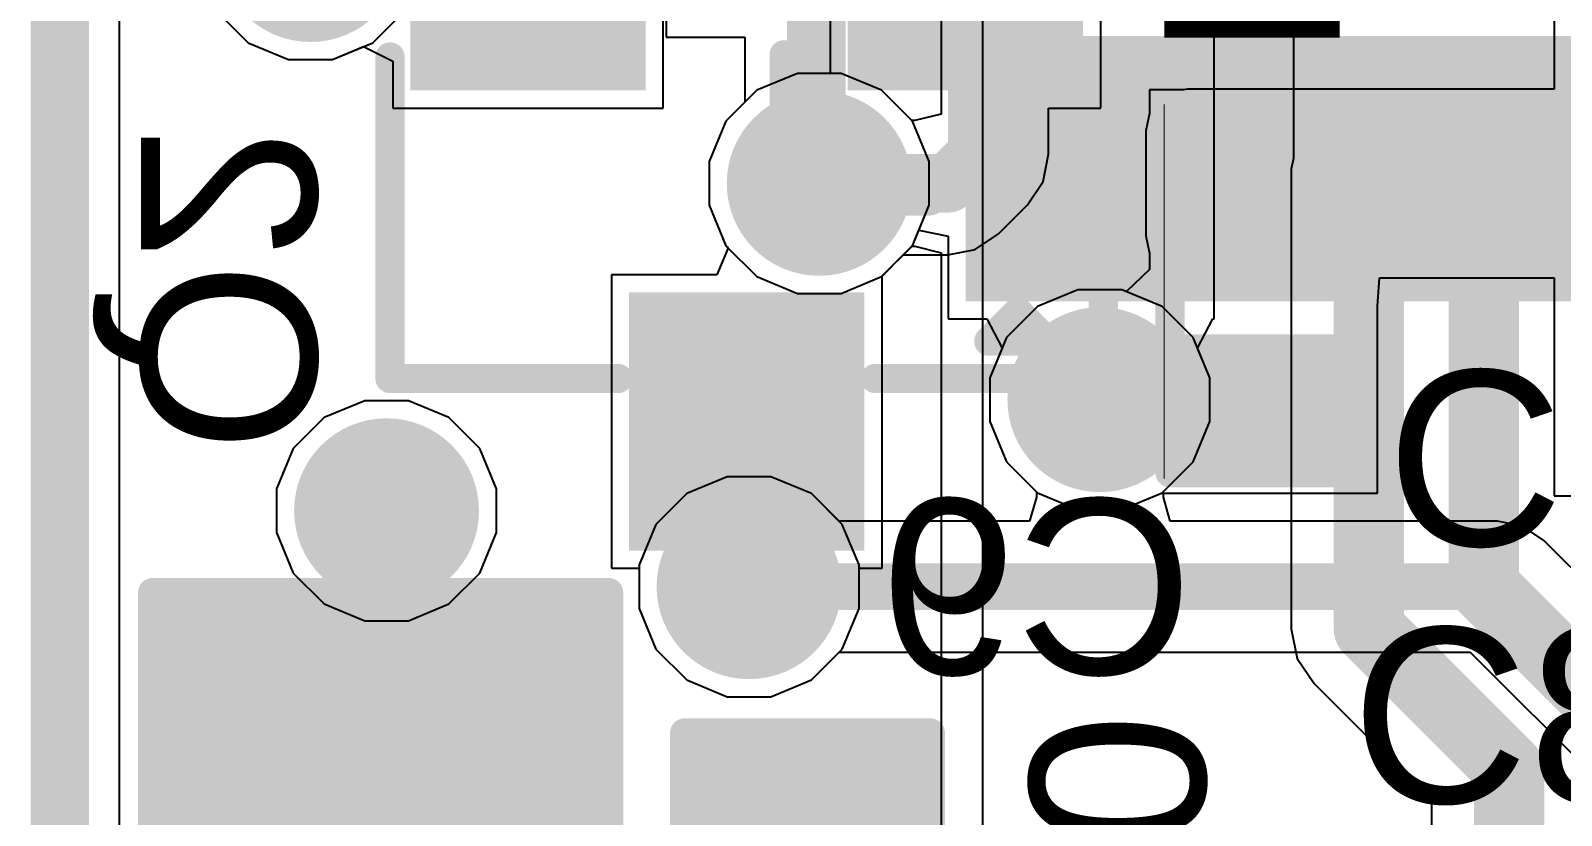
# Model space of a CAD drawing. Header units: inches. Extents: x 90 to 149.8, y 48.7 to 115.2.
# Drawn here: x 95.81 to 102.46, y 60.14 to 63.55 of the extents above; entities that cross this region are included whole.
import ezdxf

# ---------------------------------------------------------------- set-up
doc = ezdxf.new("R2010")
doc.units = ezdxf.units.IN
for name, color, linetype in [('Board_Outline', 56, 'Continuous'), ('Bottom Layer', 5, 'Continuous'), ('Bottom Overlay', 54, 'Continuous'), ('Bottom Paste', 16, 'Continuous'), ('Bottom Solder', 6, 'Continuous'), ('Layer 1', 16, 'Continuous'), ('Layer 2', 76, 'Continuous'), ('Top Layer', 1, 'Continuous'), ('Top Overlay', 2, 'Continuous'), ('Top Paste', 8, 'Continuous'), ('Top Solder', 216, 'Continuous'), ('Via Holes', 16, 'Continuous')]:
    doc.layers.add(name, color=color, linetype=linetype)
doc.styles.add('Arial', font='', dxfattribs={"height": 0.2})
doc.styles.get('Arial').set_extended_font_data('Arial')

msp = doc.modelspace()

# ---------------------------------------------------------------- hatches: boundary and pattern name
at = {"layer": 'Bottom Layer'}
for points in [[(97.5628, 64.3156), (98.3828, 64.3156), (98.3828, 63.3956), (97.5628, 63.3956)], [(99.4628, 64.3156), (100.2828, 64.3156), (100.2828, 63.3956), (99.4628, 63.3956)], [(100.838, 62.6618), (102.8471, 62.6618), (102.8471, 63.119), (100.838, 63.119)], [(100.8507, 63.119), (101.4857, 63.119), (101.4857, 62.6618), (100.8507, 62.6618)], [(98.5128, 62.3156), (99.3328, 62.3156), (99.3328, 61.3956), (98.5128, 61.3956)], [(100.8507, 62.1792), (101.4857, 62.1792), (101.4857, 61.722), (100.8507, 61.722)], [(98.2218, 61.0108), (98.2218, 59.4868), (96.4438, 59.4868), (96.4438, 61.0108)], [(98.7425, 60.4266), (99.6315, 60.4266), (99.6315, 59.6646), (98.7425, 59.6646)]]:
    msp.add_hatch(color=5, dxfattribs=at).paths.add_polyline_path(points)
h = msp.add_hatch(color=5, dxfattribs=at)
edge = h.paths.add_edge_path()
edge.add_arc((99.2378, 62.8904), 0.3, 0, 360)
h = msp.add_hatch(color=5, dxfattribs=at)
edge = h.paths.add_edge_path()
edge.add_arc((100.457, 61.9506), 0.3, 0, 360)
h = msp.add_hatch(color=5, dxfattribs=at)
edge = h.paths.add_edge_path()
edge.add_arc((97.3582, 61.468), 0.3, 0, 360)
h = msp.add_hatch(color=5, dxfattribs=at)
edge = h.paths.add_edge_path()
edge.add_arc((98.933, 61.1378), 0.3, 0, 360)
at = {"layer": 'Bottom Paste'}
for points in [[(97.5628, 64.3156), (98.3828, 64.3156), (98.3828, 63.3956), (97.5628, 63.3956)], [(99.4628, 64.3156), (100.2828, 64.3156), (100.2828, 63.3956), (99.4628, 63.3956)], [(100.8507, 63.119), (101.4857, 63.119), (101.4857, 62.6618), (100.8507, 62.6618)], [(98.5128, 62.3156), (99.3328, 62.3156), (99.3328, 61.3956), (98.5128, 61.3956)], [(100.8507, 62.1792), (101.4857, 62.1792), (101.4857, 61.722), (100.8507, 61.722)], [(98.2218, 61.0108), (98.2218, 59.4868), (96.4438, 59.4868), (96.4438, 61.0108)], [(98.7425, 60.4266), (99.6315, 60.4266), (99.6315, 59.6646), (98.7425, 59.6646)]]:
    msp.add_hatch(color=16, dxfattribs=at).paths.add_polyline_path(points)
at = {"layer": 'Bottom Solder'}
for points in [[(97.4612, 64.4172), (98.4844, 64.4172), (98.4844, 63.294), (97.4612, 63.294)], [(99.3612, 64.4172), (100.3844, 64.4172), (100.3844, 63.294), (99.3612, 63.294)], [(100.7957, 63.174), (101.5407, 63.174), (101.5407, 62.6068), (100.7957, 62.6068)], [(98.4112, 62.4172), (99.4344, 62.4172), (99.4344, 61.294), (98.4112, 61.294)], [(100.7957, 62.2342), (101.5407, 62.2342), (101.5407, 61.667), (100.7957, 61.667)], [(98.3234, 61.1124), (98.3234, 59.3852), (96.3422, 59.3852), (96.3422, 61.1124)], [(98.6409, 60.5282), (99.7331, 60.5282), (99.7331, 59.563), (98.6409, 59.563)]]:
    msp.add_hatch(color=6, dxfattribs=at).paths.add_polyline_path(points)
h = msp.add_hatch(color=6, dxfattribs=at)
edge = h.paths.add_edge_path()
edge.add_arc((97.028, 63.9064), 0.4016, 0, 360)
h = msp.add_hatch(color=6, dxfattribs=at)
edge = h.paths.add_edge_path()
edge.add_arc((99.2378, 62.8904), 0.4016, 0, 360)
h = msp.add_hatch(color=6, dxfattribs=at)
edge = h.paths.add_edge_path()
edge.add_arc((100.457, 61.9506), 0.4016, 0, 360)
h = msp.add_hatch(color=6, dxfattribs=at)
edge = h.paths.add_edge_path()
edge.add_arc((97.3582, 61.468), 0.4016, 0, 360)
h = msp.add_hatch(color=6, dxfattribs=at)
edge = h.paths.add_edge_path()
edge.add_arc((98.933, 61.1378), 0.4016, 0, 360)
at = {"layer": 'Layer 1'}
h = msp.add_hatch(color=16, dxfattribs=at)
edge = h.paths.add_edge_path()
edge.add_arc((99.2378, 62.8904), 0.3, 0, 360)
h = msp.add_hatch(color=16, dxfattribs=at)
edge = h.paths.add_edge_path()
edge.add_arc((100.457, 61.9506), 0.3, 0, 360)
h = msp.add_hatch(color=16, dxfattribs=at)
edge = h.paths.add_edge_path()
edge.add_arc((97.3582, 61.468), 0.3, 0, 360)
h = msp.add_hatch(color=16, dxfattribs=at)
edge = h.paths.add_edge_path()
edge.add_arc((98.933, 61.1378), 0.3, 0, 360)
at = {"layer": 'Layer 2'}
h = msp.add_hatch(color=76, dxfattribs=at)
edge = h.paths.add_edge_path()
edge.add_arc((99.2378, 62.8904), 0.3, 0, 360)
h = msp.add_hatch(color=76, dxfattribs=at)
edge = h.paths.add_edge_path()
edge.add_arc((100.457, 61.9506), 0.3, 0, 360)
h = msp.add_hatch(color=76, dxfattribs=at)
edge = h.paths.add_edge_path()
edge.add_arc((97.3582, 61.468), 0.3, 0, 360)
h = msp.add_hatch(color=76, dxfattribs=at)
edge = h.paths.add_edge_path()
edge.add_arc((98.933, 61.1378), 0.3, 0, 360)
at = {"layer": 'Top Layer'}
for points in [[(99.9754, 62.4792), (99.9754, 63.4292), (100.2754, 63.4292), (100.2754, 62.4792)], [(100.4754, 62.4792), (100.4754, 63.4292), (100.7754, 63.4292), (100.7754, 62.4792)], [(100.9754, 62.4792), (100.9754, 63.4292), (101.2754, 63.4292), (101.2754, 62.4792)], [(101.4754, 62.4792), (101.4754, 63.4292), (101.7754, 63.4292), (101.7754, 62.4792)], [(101.9754, 62.4792), (101.9754, 63.4292), (102.2754, 63.4292), (102.2754, 62.4792)]]:
    msp.add_hatch(color=1, dxfattribs=at).paths.add_polyline_path(points)
h = msp.add_hatch(color=1, dxfattribs=at)
edge = h.paths.add_edge_path()
edge.add_arc((99.2378, 62.8904), 0.3, 0, 360)
h = msp.add_hatch(color=1, dxfattribs=at)
edge = h.paths.add_edge_path()
edge.add_arc((100.457, 61.9506), 0.3, 0, 360)
h = msp.add_hatch(color=1, dxfattribs=at)
edge = h.paths.add_edge_path()
edge.add_arc((97.3582, 61.468), 0.3, 0, 360)
h = msp.add_hatch(color=1, dxfattribs=at)
edge = h.paths.add_edge_path()
edge.add_arc((98.933, 61.1378), 0.3, 0, 360)
at = {"layer": 'Top Paste'}
for points in [[(99.9754, 62.4792), (99.9754, 63.4292), (100.2754, 63.4292), (100.2754, 62.4792)], [(100.4754, 62.4792), (100.4754, 63.4292), (100.7754, 63.4292), (100.7754, 62.4792)], [(100.9754, 62.4792), (100.9754, 63.4292), (101.2754, 63.4292), (101.2754, 62.4792)], [(101.4754, 62.4792), (101.4754, 63.4292), (101.7754, 63.4292), (101.7754, 62.4792)], [(101.9754, 62.4792), (101.9754, 63.4292), (102.2754, 63.4292), (102.2754, 62.4792)]]:
    msp.add_hatch(color=8, dxfattribs=at).paths.add_polyline_path(points)
at = {"layer": 'Top Solder'}
h = msp.add_hatch(color=216, dxfattribs=at)
edge = h.paths.add_edge_path()
edge.add_arc((97.028, 63.9064), 0.4016, 0, 360)
for points in [[(99.8738, 62.3776), (99.8738, 63.5308), (100.377, 63.5308), (100.377, 62.3776)], [(100.3738, 62.3776), (100.3738, 63.5308), (100.877, 63.5308), (100.877, 62.3776)], [(100.8738, 62.3776), (100.8738, 63.5308), (101.377, 63.5308), (101.377, 62.3776)], [(101.3738, 62.3776), (101.3738, 63.5308), (101.877, 63.5308), (101.877, 62.3776)], [(101.8738, 62.3776), (101.8738, 63.5308), (102.377, 63.5308), (102.377, 62.3776)], [(102.3738, 62.3776), (102.3738, 63.5308), (102.877, 63.5308), (102.877, 62.3776)]]:
    msp.add_hatch(color=216, dxfattribs=at).paths.add_polyline_path(points)
h = msp.add_hatch(color=216, dxfattribs=at)
edge = h.paths.add_edge_path()
edge.add_arc((99.2378, 62.8904), 0.4016, 0, 360)
h = msp.add_hatch(color=216, dxfattribs=at)
edge = h.paths.add_edge_path()
edge.add_arc((100.457, 61.9506), 0.4016, 0, 360)
h = msp.add_hatch(color=216, dxfattribs=at)
edge = h.paths.add_edge_path()
edge.add_arc((97.3582, 61.468), 0.4016, 0, 360)
h = msp.add_hatch(color=216, dxfattribs=at)
edge = h.paths.add_edge_path()
edge.add_arc((98.933, 61.1378), 0.4016, 0, 360)
at = {"layer": 'Via Holes'}
h = msp.add_hatch(color=7, dxfattribs=at)
edge = h.paths.add_edge_path()
edge.add_arc((99.2378, 62.8904), 0.15, 0, 360)
h = msp.add_hatch(color=7, dxfattribs=at)
edge = h.paths.add_edge_path()
edge.add_arc((100.457, 61.9506), 0.15, 0, 360)
h = msp.add_hatch(color=7, dxfattribs=at)
edge = h.paths.add_edge_path()
edge.add_arc((97.3582, 61.468), 0.15, 0, 360)
h = msp.add_hatch(color=7, dxfattribs=at)
edge = h.paths.add_edge_path()
edge.add_arc((98.933, 61.1378), 0.15, 0, 360)

# ---------------------------------------------------------------- linework, layer by layer
at = {"layer": 'Board_Outline'}
msp.add_lwpolyline([(95.939, 48.827, 0.254, 0.254, 0), (95.939, 98.827, 0.254, 0.254, 0)], format="xyseb", dxfattribs=at)
at = {"layer": 'Bottom Layer'}
for p, q in [((100.4606, 63.2178), (100.4606, 64.4934)), ((98.5606, 63.2178), (98.5606, 64.4189)), ((99.285, 64.4271), (99.285, 63.3682)), ((96.198, 59.1347), (96.198, 64.1649)), ((102.4313, 63.6888), (102.4313, 63.3003)), ((96.6229, 63.6357), (96.7573, 63.5013)), ((96.7573, 63.5013), (96.933, 63.4286)), ((97.123, 63.4286), (97.258, 63.4845)), ((97.258, 63.4845), (97.385, 63.4218)), ((96.933, 63.4286), (97.123, 63.4286)), ((97.385, 63.4218), (97.385, 63.2178)), ((99.1428, 63.3682), (98.9671, 63.2955)), ((99.285, 63.3682), (99.1428, 63.3682)), ((98.9671, 63.2955), (98.8327, 63.1611)), ((100.8205, 63.2968), (100.6729, 63.2968)), ((100.6729, 63.2968), (100.6729, 63.1919)), ((100.838, 63.3003), (100.8205, 63.2968)), ((102.4313, 63.3003), (100.838, 63.3003)), ((97.385, 63.2178), (98.5606, 63.2178)), ((100.2344, 63.0174), (100.2344, 63.2178)), ((100.2344, 63.2178), (100.4606, 63.2178)), ((100.6705, 63.1884), (100.6567, 63.119)), ((100.6729, 63.1919), (100.6705, 63.1884)), ((98.8327, 63.1611), (98.76, 62.9854)), ((100.6567, 63.119), (100.6567, 62.6618)), ((98.76, 62.9854), (98.76, 62.7954)), ((100.2107, 62.8985), (100.2344, 63.0174)), ((100.1433, 62.7977), (100.2107, 62.8985)), ((98.76, 62.7954), (98.8327, 62.6197)), ((100.0163, 62.6707), (100.1433, 62.7977)), ((99.9155, 62.6033), (100.0163, 62.6707)), ((100.6567, 62.6618), (100.6705, 62.5924)), ((98.8418, 62.6107), (98.7932, 62.4934)), ((98.8327, 62.6197), (98.8418, 62.6107)), ((99.5106, 62.4875), (99.6027, 62.5796)), ((99.6027, 62.5796), (99.7966, 62.5796)), ((99.7966, 62.5796), (99.9155, 62.6033)), ((100.6705, 62.5924), (100.6729, 62.5889)), ((100.6729, 62.5889), (100.6729, 62.5158)), ((100.6729, 62.5158), (100.5724, 62.42)), ((98.7932, 62.4934), (98.335, 62.4934)), ((98.335, 62.4934), (98.335, 61.2178)), ((99.5106, 61.2178), (99.5106, 62.4875)), ((101.6635, 62.357), (101.6719, 62.4805)), ((101.6719, 62.4805), (102.4313, 62.4805)), ((102.4313, 62.4805), (102.4313, 61.5332)), ((100.362, 62.4284), (100.1863, 62.3557)), ((100.552, 62.4284), (100.362, 62.4284)), ((100.5724, 62.42), (100.552, 62.4284)), ((100.1863, 62.3557), (100.0519, 62.2213)), ((101.6635, 62.3535), (101.6635, 62.357)), ((101.6635, 61.5442), (101.6635, 62.3535)), ((100.0519, 62.2213), (99.9792, 62.0456)), ((99.9792, 62.0456), (99.9792, 61.8556)), ((99.9792, 61.8556), (100.0519, 61.6799)), ((100.0519, 61.6799), (100.1863, 61.5455)), ((100.1863, 61.5455), (100.362, 61.4728)), ((100.552, 61.4728), (100.7244, 61.5442)), ((100.7244, 61.5442), (101.6635, 61.5442)), ((102.4313, 61.5332), (104.7869, 61.5332)), ((100.362, 61.4728), (100.552, 61.4728)), ((98.335, 61.2178), (98.4552, 61.2178)), ((98.4552, 61.2178), (98.4552, 61.0428)), ((99.4108, 61.0428), (99.4108, 61.2178)), ((99.4108, 61.2178), (99.5106, 61.2178)), ((98.4552, 61.0428), (98.5279, 60.8671)), ((99.3381, 60.8671), (99.4108, 61.0428)), ((98.5279, 60.8671), (98.6623, 60.7327)), ((99.2037, 60.7327), (99.3381, 60.8671)), ((98.6623, 60.7327), (98.838, 60.66)), ((99.028, 60.66), (99.2037, 60.7327)), ((98.838, 60.66), (99.028, 60.66))]:
    msp.add_line(p, q, dxfattribs=at)
for points in [[(99.9236, 63.0174, 0.254, 0.254, 0), (99.9236, 64.8589, 0.254, 0.254, 0)], [(99.7966, 62.8904, 0.254, 0.254, 0), (99.9236, 63.0174, 0.254, 0.254, 0)], [(99.2378, 62.8904, 0.254, 0.254, 0), (99.7966, 62.8904, 0.254, 0.254, 0)], [(98.9228, 61.148, 0.381, 0.381, 0), (98.9228, 61.8556, 0.381, 0.381, 0)], [(100.457, 61.9506, 0.3048, 0.3048, 0), (101.1682, 61.9506, 0.3048, 0.3048, 0)], [(98.9228, 61.148, 0.381, 0.381, 0), (98.933, 61.1378, 0.381, 0.381, 0)]]:
    msp.add_lwpolyline(points, format="xyseb", dxfattribs=at)
for points in [[(99.8601, 63.0174, 0.127, 0.127, 1), (99.9871, 63.0174, 0.127, 0.127, 1)], [(99.8601, 63.0174, 0.127, 0.127, 1), (99.9871, 63.0174, 0.127, 0.127, 1)], [(99.1743, 62.8904, 0.127, 0.127, 1), (99.3013, 62.8904, 0.127, 0.127, 1)], [(99.7331, 62.8904, 0.127, 0.127, 1), (99.8601, 62.8904, 0.127, 0.127, 1)], [(99.7331, 62.8904, 0.127, 0.127, 1), (99.8601, 62.8904, 0.127, 0.127, 1)], [(98.8275, 61.8556, 0.1905, 0.1905, 1), (99.018, 61.8556, 0.1905, 0.1905, 1)], [(100.3808, 61.9506, 0.1524, 0.1524, 1), (100.5332, 61.9506, 0.1524, 0.1524, 1)], [(101.092, 61.9506, 0.1524, 0.1524, 1), (101.2444, 61.9506, 0.1524, 0.1524, 1)], [(98.8275, 61.148, 0.1905, 0.1905, 1), (99.018, 61.148, 0.1905, 0.1905, 1)], [(98.8275, 61.148, 0.1905, 0.1905, 1), (99.018, 61.148, 0.1905, 0.1905, 1)], [(98.8377, 61.1378, 0.1905, 0.1905, 1), (99.0282, 61.1378, 0.1905, 0.1905, 1)]]:
    msp.add_lwpolyline(points, format="xyseb", close=True, dxfattribs=at)
at = {"layer": 'Bottom Overlay'}
for points in [[(97.3734, 62.0428, 0.127, 0.127, 0), (97.3734, 63.4398, 0.127, 0.127, 0)], [(100.4722, 62.0428, 0.127, 0.127, 0), (100.4722, 63.4398, 0.127, 0.127, 0)], [(100.7618, 63.2079, 0.127, 0.127, 0), (101.5746, 63.2079, 0.127, 0.127, 0)], [(100.7618, 61.6331, 0.127, 0.127, 0), (100.7618, 63.2079, 0.127, 0.127, 0)], [(101.5746, 61.6331, 0.127, 0.127, 0), (101.5746, 63.2079, 0.127, 0.127, 0)], [(100.7364, 61.6077, 0.00323, 0.00323, 0), (100.7364, 63.2333, 0.00323, 0.00323, 0)], [(97.3734, 62.0428, 0.127, 0.127, 0), (98.364, 62.0428, 0.127, 0.127, 0)], [(99.4816, 62.0428, 0.127, 0.127, 0), (100.4722, 62.0428, 0.127, 0.127, 0)], [(100.7618, 61.6331, 0.127, 0.127, 0), (101.5746, 61.6331, 0.127, 0.127, 0)], [(96.3422, 59.5884, 0.127, 0.127, 0), (96.3422, 61.1124, 0.127, 0.127, 0)], [(96.3422, 61.1124, 0.127, 0.127, 0), (98.3234, 61.1124, 0.127, 0.127, 0)], [(98.3234, 59.5884, 0.127, 0.127, 0), (98.3234, 61.1124, 0.127, 0.127, 0)], [(98.6536, 60.5028, 0.127, 0.127, 0), (99.7204, 60.5028, 0.127, 0.127, 0)], [(98.6536, 58.0644, 0.127, 0.127, 0), (98.6536, 60.5028, 0.127, 0.127, 0)], [(99.7204, 58.0644, 0.127, 0.127, 0), (99.7204, 60.5028, 0.127, 0.127, 0)]]:
    msp.add_lwpolyline(points, format="xyseb", dxfattribs=at)
for points in [[(97.3416, 63.4398, 0.0635, 0.0635, 1), (97.4051, 63.4398, 0.0635, 0.0635, 1)], [(100.4404, 63.4398, 0.0635, 0.0635, 1), (100.5039, 63.4398, 0.0635, 0.0635, 1)], [(100.7301, 63.2079, 0.0635, 0.0635, 1), (100.7935, 63.2079, 0.0635, 0.0635, 1)], [(100.7301, 63.2079, 0.0635, 0.0635, 1), (100.7935, 63.2079, 0.0635, 0.0635, 1)], [(101.5429, 63.2079, 0.0635, 0.0635, 1), (101.6064, 63.2079, 0.0635, 0.0635, 1)], [(101.5429, 63.2079, 0.0635, 0.0635, 1), (101.6064, 63.2079, 0.0635, 0.0635, 1)], [(100.7356, 63.2333, 0.00161, 0.00161, 1), (100.7372, 63.2333, 0.00161, 0.00161, 1)], [(97.3416, 62.0428, 0.0635, 0.0635, 1), (97.4051, 62.0428, 0.0635, 0.0635, 1)], [(97.3416, 62.0428, 0.0635, 0.0635, 1), (97.4051, 62.0428, 0.0635, 0.0635, 1)], [(98.3322, 62.0428, 0.0635, 0.0635, 1), (98.3957, 62.0428, 0.0635, 0.0635, 1)], [(99.4498, 62.0428, 0.0635, 0.0635, 1), (99.5133, 62.0428, 0.0635, 0.0635, 1)], [(100.4404, 62.0428, 0.0635, 0.0635, 1), (100.5039, 62.0428, 0.0635, 0.0635, 1)], [(100.4404, 62.0428, 0.0635, 0.0635, 1), (100.5039, 62.0428, 0.0635, 0.0635, 1)], [(100.7301, 61.6331, 0.0635, 0.0635, 1), (100.7935, 61.6331, 0.0635, 0.0635, 1)], [(100.7301, 61.6331, 0.0635, 0.0635, 1), (100.7935, 61.6331, 0.0635, 0.0635, 1)], [(101.5429, 61.6331, 0.0635, 0.0635, 1), (101.6064, 61.6331, 0.0635, 0.0635, 1)], [(101.5429, 61.6331, 0.0635, 0.0635, 1), (101.6064, 61.6331, 0.0635, 0.0635, 1)], [(100.7356, 61.6077, 0.00161, 0.00161, 1), (100.7372, 61.6077, 0.00161, 0.00161, 1)], [(96.3104, 61.1124, 0.0635, 0.0635, 1), (96.3739, 61.1124, 0.0635, 0.0635, 1)], [(96.3104, 61.1124, 0.0635, 0.0635, 1), (96.3739, 61.1124, 0.0635, 0.0635, 1)], [(98.2916, 61.1124, 0.0635, 0.0635, 1), (98.3551, 61.1124, 0.0635, 0.0635, 1)], [(98.2916, 61.1124, 0.0635, 0.0635, 1), (98.3551, 61.1124, 0.0635, 0.0635, 1)], [(98.6218, 60.5028, 0.0635, 0.0635, 1), (98.6853, 60.5028, 0.0635, 0.0635, 1)], [(98.6218, 60.5028, 0.0635, 0.0635, 1), (98.6853, 60.5028, 0.0635, 0.0635, 1)], [(99.6886, 60.5028, 0.0635, 0.0635, 1), (99.7521, 60.5028, 0.0635, 0.0635, 1)], [(99.6886, 60.5028, 0.0635, 0.0635, 1), (99.7521, 60.5028, 0.0635, 0.0635, 1)]]:
    msp.add_lwpolyline(points, format="xyseb", close=True, dxfattribs=at)
at = {"layer": 'Layer 1'}
for p, q in [((96.198, 49.086), (96.198, 90.4411)), ((96.6229, 63.6357), (96.7573, 63.5013)), ((97.2987, 63.5013), (97.4331, 63.6357)), ((96.7573, 63.5013), (96.933, 63.4286)), ((97.123, 63.4286), (97.2987, 63.5013)), ((96.933, 63.4286), (97.123, 63.4286)), ((99.1428, 63.3682), (98.9671, 63.2955)), ((99.3328, 63.3682), (99.1428, 63.3682)), ((99.5085, 63.2955), (99.3328, 63.3682)), ((98.9671, 63.2955), (98.8327, 63.1611)), ((99.6429, 63.1611), (99.5085, 63.2955)), ((98.8327, 63.1611), (98.76, 62.9854)), ((99.7156, 62.9854), (99.6429, 63.1611)), ((98.76, 62.9854), (98.76, 62.7954)), ((99.7156, 62.7954), (99.7156, 62.9854)), ((98.76, 62.7954), (98.8327, 62.6197)), ((99.6429, 62.6197), (99.7156, 62.7954)), ((98.8327, 62.6197), (98.9671, 62.4853)), ((99.5085, 62.4853), (99.6429, 62.6197)), ((98.9671, 62.4853), (99.1428, 62.4126)), ((99.3328, 62.4126), (99.5085, 62.4853)), ((99.1428, 62.4126), (99.3328, 62.4126)), ((100.362, 62.4284), (100.1863, 62.3557)), ((100.552, 62.4284), (100.362, 62.4284)), ((100.7277, 62.3557), (100.552, 62.4284)), ((100.1863, 62.3557), (100.0519, 62.2213)), ((100.8621, 62.2213), (100.7277, 62.3557)), ((100.0519, 62.2213), (99.9792, 62.0456)), ((100.9348, 62.0456), (100.8621, 62.2213)), ((99.9792, 62.0456), (99.9792, 61.8556)), ((100.9348, 61.8556), (100.9348, 62.0456)), ((99.9792, 61.8556), (100.0519, 61.6799)), ((100.8621, 61.6799), (100.9348, 61.8556)), ((100.0519, 61.6799), (100.1822, 61.5497)), ((100.7318, 61.5497), (100.8621, 61.6799)), ((98.838, 61.6156), (98.6623, 61.5429)), ((99.028, 61.6156), (98.838, 61.6156)), ((99.2037, 61.5429), (99.028, 61.6156)), ((98.6623, 61.5429), (98.5279, 61.4085)), ((99.3238, 61.4227), (99.2037, 61.5429)), ((100.1812, 61.5276), (100.1511, 61.4227)), ((100.1822, 61.5497), (100.1812, 61.5276)), ((100.7328, 61.5276), (100.7318, 61.5497)), ((100.7629, 61.4227), (100.7328, 61.5276)), ((98.5279, 61.4085), (98.4552, 61.2328)), ((100.1511, 61.4227), (99.3238, 61.4227)), ((102.1842, 61.4227), (100.7629, 61.4227)), ((102.2932, 61.401), (102.1842, 61.4227)), ((102.1842, 61.4227), (102.1842, 61.4227)), ((102.3856, 61.3392), (102.2932, 61.401)), ((104.5628, 59.1621), (102.3856, 61.3392)), ((98.4552, 61.2328), (98.4552, 61.0428)), ((98.4552, 61.0428), (98.5279, 60.8671)), ((98.5279, 60.8671), (98.6623, 60.7327)), ((99.2037, 60.7327), (99.3238, 60.8529)), ((99.3238, 60.8529), (102.0662, 60.8529)), ((102.0662, 60.8529), (104.2434, 58.6758)), ((98.6623, 60.7327), (98.838, 60.66)), ((99.028, 60.66), (99.2037, 60.7327)), ((98.838, 60.66), (99.028, 60.66))]:
    msp.add_line(p, q, dxfattribs=at)
for points in [[(98.933, 61.1378, 0.2032, 0.2032, 0), (102.1842, 61.1378, 0.2032, 0.2032, 0)], [(102.1842, 61.1378, 0.2032, 0.2032, 0), (104.4448, 58.8772, 0.2032, 0.2032, 0)]]:
    msp.add_lwpolyline(points, format="xyseb", dxfattribs=at)
for points in [[(98.8822, 61.1378, 0.1016, 0.1016, 1), (98.9838, 61.1378, 0.1016, 0.1016, 1)], [(102.1334, 61.1378, 0.1016, 0.1016, 1), (102.235, 61.1378, 0.1016, 0.1016, 1)], [(102.1334, 61.1378, 0.1016, 0.1016, 1), (102.235, 61.1378, 0.1016, 0.1016, 1)]]:
    msp.add_lwpolyline(points, format="xyseb", close=True, dxfattribs=at)
at = {"layer": 'Layer 2'}
for p, q in [((96.198, 49.086), (96.198, 98.568)), ((99.7677, 65.9638), (99.7677, 63.1915)), ((99.949, 59.9357), (99.949, 65.9638)), ((96.6229, 63.6357), (96.7573, 63.5013)), ((97.2987, 63.5013), (97.4331, 63.6357)), ((96.7573, 63.5013), (96.933, 63.4286)), ((97.123, 63.4286), (97.2987, 63.5013)), ((96.933, 63.4286), (97.123, 63.4286)), ((99.1428, 63.3682), (98.9671, 63.2955)), ((99.3328, 63.3682), (99.1428, 63.3682)), ((99.5085, 63.2955), (99.3328, 63.3682)), ((98.9671, 63.2955), (98.8327, 63.1611)), ((99.6407, 63.1632), (99.5085, 63.2955)), ((99.7677, 63.1915), (99.6528, 63.1635)), ((98.8327, 63.1611), (98.76, 62.9854)), ((99.6528, 63.1635), (99.6407, 63.1632)), ((98.76, 62.9854), (98.76, 62.7954)), ((98.76, 62.7954), (98.8327, 62.6197)), ((98.8327, 62.6197), (98.9671, 62.4853)), ((99.5085, 62.4853), (99.6407, 62.6176)), ((99.6407, 62.6176), (99.6528, 62.6173)), ((99.6528, 62.6173), (99.7677, 62.5893)), ((99.7677, 62.5893), (99.7677, 59.9357)), ((98.9671, 62.4853), (99.1428, 62.4126)), ((99.3328, 62.4126), (99.5085, 62.4853)), ((99.1428, 62.4126), (99.3328, 62.4126)), ((97.2632, 61.9458), (97.0875, 61.8731)), ((97.4532, 61.9458), (97.2632, 61.9458)), ((97.6289, 61.8731), (97.4532, 61.9458)), ((97.0875, 61.8731), (96.9531, 61.7387)), ((97.7633, 61.7387), (97.6289, 61.8731)), ((96.9531, 61.7387), (96.8804, 61.563)), ((97.836, 61.563), (97.7633, 61.7387)), ((98.838, 61.6156), (98.6623, 61.5429)), ((99.028, 61.6156), (98.838, 61.6156)), ((99.2037, 61.5429), (99.028, 61.6156)), ((96.8804, 61.563), (96.8804, 61.373)), ((97.836, 61.373), (97.836, 61.563)), ((98.6623, 61.5429), (98.5279, 61.4085)), ((99.3381, 61.4085), (99.2037, 61.5429)), ((98.5279, 61.4085), (98.4552, 61.2328)), ((99.4108, 61.2328), (99.3381, 61.4085)), ((96.8804, 61.373), (96.9531, 61.1973)), ((97.7633, 61.1973), (97.836, 61.373)), ((96.9531, 61.1973), (97.0875, 61.0629)), ((97.6289, 61.0629), (97.7633, 61.1973)), ((98.4552, 61.2328), (98.4552, 61.0428)), ((99.4108, 61.0428), (99.4108, 61.2328)), ((97.0875, 61.0629), (97.2632, 60.9902)), ((97.4532, 60.9902), (97.6289, 61.0629)), ((97.2632, 60.9902), (97.4532, 60.9902)), ((98.4552, 61.0428), (98.5279, 60.8671)), ((99.3381, 60.8671), (99.4108, 61.0428)), ((98.5279, 60.8671), (98.6623, 60.7327)), ((99.2037, 60.7327), (99.3381, 60.8671)), ((98.6623, 60.7327), (98.838, 60.66)), ((99.028, 60.66), (99.2037, 60.7327)), ((98.838, 60.66), (99.028, 60.66))]:
    msp.add_line(p, q, dxfattribs=at)
at = {"layer": 'Top Layer'}
for p, q in [((96.198, 49.086), (96.198, 90.7973)), ((98.5726, 64.5611), (98.5726, 63.5264)), ((96.6229, 63.6357), (96.7573, 63.5013)), ((97.2987, 63.5013), (97.4331, 63.6357)), ((100.9532, 62.3014), (100.9532, 63.607)), ((101.2976, 63.607), (101.2976, 62.9988)), ((98.5726, 63.5264), (98.9146, 63.5264)), ((98.9146, 63.5264), (98.9146, 63.2429)), ((96.7573, 63.5013), (96.933, 63.4286)), ((97.123, 63.4286), (97.2987, 63.5013)), ((96.933, 63.4286), (97.123, 63.4286)), ((98.9146, 63.2429), (98.8327, 63.1611)), ((98.8327, 63.1611), (98.76, 62.9854)), ((98.76, 62.9854), (98.76, 62.7954)), ((101.2976, 62.9988), (101.2887, 62.9542)), ((101.2887, 62.9542), (101.2887, 60.9553)), ((98.76, 62.7954), (98.8327, 62.6197)), ((99.6429, 62.6197), (99.6706, 62.6867)), ((99.6706, 62.6867), (99.7976, 62.6615)), ((99.7976, 62.6615), (99.7976, 62.3014)), ((98.8327, 62.6197), (98.9671, 62.4853)), ((99.5085, 62.4853), (99.6429, 62.6197)), ((98.9671, 62.4853), (99.1428, 62.4126)), ((99.3328, 62.4126), (99.5085, 62.4853)), ((99.1428, 62.4126), (99.3328, 62.4126)), ((99.7976, 62.3014), (99.9662, 62.3014)), ((99.9662, 62.3014), (100.0325, 62.1744)), ((100.8815, 62.1744), (100.9478, 62.3014)), ((100.9478, 62.3014), (100.9532, 62.3014)), ((100.0325, 62.1744), (99.9792, 62.0456)), ((100.9348, 62.0456), (100.8815, 62.1744)), ((99.9792, 62.0456), (99.9792, 61.8556)), ((100.9348, 61.8556), (100.9348, 62.0456)), ((99.9792, 61.8556), (100.0519, 61.6799)), ((100.8621, 61.6799), (100.9348, 61.8556)), ((100.0519, 61.6799), (100.1863, 61.5455)), ((100.7277, 61.5455), (100.8621, 61.6799)), ((98.838, 61.6156), (98.6623, 61.5429)), ((99.028, 61.6156), (98.838, 61.6156)), ((99.2037, 61.5429), (99.028, 61.6156)), ((98.6623, 61.5429), (98.5279, 61.4085)), ((99.3381, 61.4085), (99.2037, 61.5429)), ((100.1863, 61.5455), (100.362, 61.4728)), ((100.552, 61.4728), (100.7277, 61.5455)), ((100.362, 61.4728), (100.552, 61.4728)), ((98.5279, 61.4085), (98.4552, 61.2328)), ((99.4108, 61.2328), (99.3381, 61.4085)), ((98.4552, 61.2328), (98.4552, 61.0428)), ((99.4108, 61.0428), (99.4108, 61.2328)), ((98.4552, 61.0428), (98.5279, 60.8671)), ((99.3381, 60.8671), (99.4108, 61.0428)), ((101.2887, 60.9553), (101.3144, 60.8265)), ((98.5279, 60.8671), (98.6623, 60.7327)), ((99.2037, 60.7327), (99.3381, 60.8671)), ((101.3144, 60.8265), (101.3873, 60.7172)), ((98.6623, 60.7327), (98.838, 60.66)), ((99.028, 60.66), (99.2037, 60.7327)), ((101.3873, 60.7172), (101.8983, 60.2062)), ((98.838, 60.66), (99.028, 60.66)), ((101.8983, 60.2062), (101.8983, 59.6771))]:
    msp.add_line(p, q, dxfattribs=at)
for points in [[(101.1254, 62.9542, 0.3048, 0.3048, 0), (101.1254, 64.8542, 0.3048, 0.3048, 0)], [(99.2254, 62.9028, 0.254, 0.254, 0), (99.2254, 63.8542, 0.254, 0.254, 0)], [(101.6254, 60.9553, 0.3048, 0.3048, 0), (101.6254, 62.9542, 0.3048, 0.3048, 0)], [(102.1254, 61.1378, 0.3048, 0.3048, 0), (102.1254, 62.9542, 0.3048, 0.3048, 0)], [(99.2254, 62.9028, 0.254, 0.254, 0), (99.2378, 62.8904, 0.254, 0.254, 0)], [(102.1254, 61.1378, 0.3048, 0.3048, 0), (102.7176, 60.5456, 0.3048, 0.3048, 0)], [(101.6254, 60.9553, 0.3048, 0.3048, 0), (102.235, 60.3457, 0.3048, 0.3048, 0)], [(102.235, 59.5376, 0.3048, 0.3048, 0), (102.235, 60.3457, 0.3048, 0.3048, 0)]]:
    msp.add_lwpolyline(points, format="xyseb", dxfattribs=at)
for points in [[(101.0492, 62.9542, 0.1524, 0.1524, 1), (101.2016, 62.9542, 0.1524, 0.1524, 1)], [(101.5492, 62.9542, 0.1524, 0.1524, 1), (101.7016, 62.9542, 0.1524, 0.1524, 1)], [(102.0492, 62.9542, 0.1524, 0.1524, 1), (102.2016, 62.9542, 0.1524, 0.1524, 1)], [(99.1619, 62.9028, 0.127, 0.127, 1), (99.2889, 62.9028, 0.127, 0.127, 1)], [(99.1619, 62.9028, 0.127, 0.127, 1), (99.2889, 62.9028, 0.127, 0.127, 1)], [(99.1743, 62.8904, 0.127, 0.127, 1), (99.3013, 62.8904, 0.127, 0.127, 1)], [(102.0492, 61.1378, 0.1524, 0.1524, 1), (102.2016, 61.1378, 0.1524, 0.1524, 1)], [(102.0492, 61.1378, 0.1524, 0.1524, 1), (102.2016, 61.1378, 0.1524, 0.1524, 1)], [(101.5492, 60.9553, 0.1524, 0.1524, 1), (101.7016, 60.9553, 0.1524, 0.1524, 1)], [(101.5492, 60.9553, 0.1524, 0.1524, 1), (101.7016, 60.9553, 0.1524, 0.1524, 1)], [(102.1588, 60.3457, 0.1524, 0.1524, 1), (102.3112, 60.3457, 0.1524, 0.1524, 1)], [(102.1588, 60.3457, 0.1524, 0.1524, 1), (102.3112, 60.3457, 0.1524, 0.1524, 1)]]:
    msp.add_lwpolyline(points, format="xyseb", close=True, dxfattribs=at)
at = {"layer": 'Top Overlay'}
for points in [[(99.0854, 62.8142, 0.127, 0.127, 0), (99.0854, 63.4492, 0.127, 0.127, 0)], [(99.0854, 62.8142, 0.127, 0.127, 0), (99.7204, 62.8142, 0.127, 0.127, 0)], [(99.9744, 62.2046, 0.127, 0.127, 0), (100.1014, 62.3316, 0.127, 0.127, 0)], [(100.1014, 62.3316, 0.127, 0.127, 0), (100.2284, 62.2046, 0.127, 0.127, 0)], [(99.9744, 62.2046, 0.127, 0.127, 0), (100.2284, 62.2046, 0.127, 0.127, 0)]]:
    msp.add_lwpolyline(points, format="xyseb", dxfattribs=at)
for points in [[(99.0536, 63.4492, 0.0635, 0.0635, 1), (99.1171, 63.4492, 0.0635, 0.0635, 1)], [(99.0536, 62.8142, 0.0635, 0.0635, 1), (99.1171, 62.8142, 0.0635, 0.0635, 1)], [(99.0536, 62.8142, 0.0635, 0.0635, 1), (99.1171, 62.8142, 0.0635, 0.0635, 1)], [(99.6886, 62.8142, 0.0635, 0.0635, 1), (99.7521, 62.8142, 0.0635, 0.0635, 1)], [(100.0696, 62.3316, 0.0635, 0.0635, 1), (100.1332, 62.3316, 0.0635, 0.0635, 1)], [(100.0696, 62.3316, 0.0635, 0.0635, 1), (100.1332, 62.3316, 0.0635, 0.0635, 1)], [(99.9427, 62.2046, 0.0635, 0.0635, 1), (100.0062, 62.2046, 0.0635, 0.0635, 1)], [(99.9427, 62.2046, 0.0635, 0.0635, 1), (100.0062, 62.2046, 0.0635, 0.0635, 1)], [(100.1967, 62.2046, 0.0635, 0.0635, 1), (100.2601, 62.2046, 0.0635, 0.0635, 1)], [(100.1967, 62.2046, 0.0635, 0.0635, 1), (100.2601, 62.2046, 0.0635, 0.0635, 1)]]:
    msp.add_lwpolyline(points, format="xyseb", close=True, dxfattribs=at)

# ---------------------------------------------------------------- texts
at = {"layer": 'Bottom Overlay', "style": 'Arial', "text_generation_flag": 2}
for s, p in [('R30', (100.7365, 63.4368)), ('Q2', (96.2915, 61.7222)), ('R10', (100.1523, 58.6362))]:
    msp.add_text(s, height=0.762, rotation=270, dxfattribs=at).set_placement(p)
msp.add_text('C9', height=0.762, dxfattribs=at).set_placement((100.8632, 60.7569))
at = {"layer": 'Top Overlay', "style": 'Arial'}
for s, p in [('C7', (101.7018, 61.3157)), ('C8', (101.5494, 60.1981))]:
    msp.add_text(s, height=0.762, dxfattribs=at).set_placement(p)

doc.saveas('drawing.dxf')
